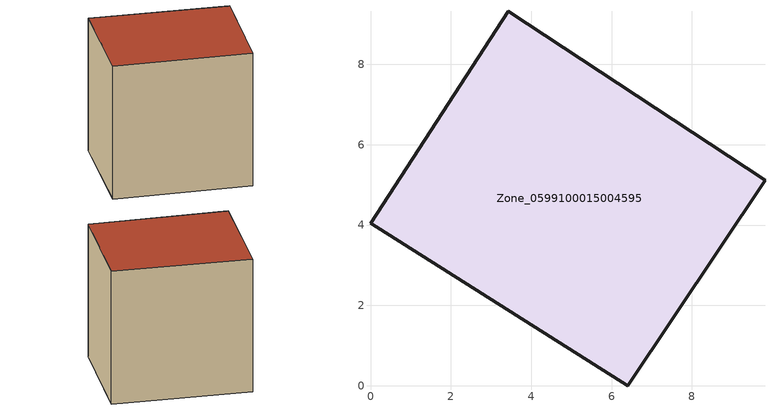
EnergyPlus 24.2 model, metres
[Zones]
Zone_0599100015004595
 floor ground (C_G): 3.43,9.32 9.82,5.12 6.41,0 0,4.05 z0.82
 wall outside (C_F): 9.82,5.12 3.43,9.32 0,4.05 6.41,0 9.82,5.12 z0.82:8.53
 roof outside (C_R): 0,4.05 6.41,0 9.82,5.12 3.43,9.32 z8.53
[BUILDING]
Pand.0599100015004595: North Axis=0; Terrain=City; Loads Convergence Tolerance Value=0.04; Temperature Convergence Tolerance Value=0.4; Solar Distribution=FullExterior; Maximum Number of Warmup Days=25; Minimum Number of Warmup Days=1
[Site:Location]
Rotterdam.The.Hague.AP_ZH_NLD Design_Conditions: Latitude=51.96; Longitude=4.45; Time Zone=1; Elevation=-4.5
[SITE:GROUNDTEMPERATURE:BUILDINGSURFACE]
18, 18, 18, 18, 18, 18, 18, 18, 18, 18, 18, 18
[MATERIAL] Thermal Absorptance=0.9; Solar Absorptance=0.7; Visible Absorptance=0.7
Name | Roughness | Thickness | Conductivity | Density | Specific Heat
G.TC.1965-1974 | MediumSmooth | 0.15 | 0.882353 | 540 | 1210
F.TC.1965-1974 | Rough | 0.3 | 0.697674 | 1920 | 840
R.TC.1965-1974 | MediumRough | 0.2 | 0.232558 | 1500 | 1000
[CONSTRUCTION]
C_G: G.TC.1965-1974
C_F: F.TC.1965-1974
C_R: R.TC.1965-1974
[ZONE]
Zone_0599100015004595: Type=1; Multiplier=1; Ceiling Height=Autocalculate; Volume=Autocalculate; Floor Area=autocalculate; Part of Total Floor Area=Yes
[ZONEINFILTRATION:DESIGNFLOWRATE]
Infil_Zone_0599100015004595: Zone or ZoneList or Space or SpaceList=Zone_0599100015004595; Schedule=AlwaysOn; Design Flow Rate Calculation Method=Flow/Area; Flow Rate per Floor Area=0.003; Constant Term Coefficient=1; Temperature Term Coefficient=0; Velocity Term Coefficient=0; Velocity Squared Term Coefficient=0
[HVACTEMPLATE:ZONE:IDEALLOADSAIRSYSTEM]
Zone_0599100015004595: Maximum Heating Supply Air Temperature=50; Minimum Cooling Supply Air Temperature=13; Maximum Heating Supply Air Humidity Ratio=0.0156; Minimum Cooling Supply Air Humidity Ratio=0.0077; Heating Limit=NoLimit; Cooling Limit=NoLimit; Dehumidification Control Type=ConstantSensibleHeatRatio; Cooling Sensible Heat Ratio=0.7; Dehumidification Setpoint=60; Humidification Control Type=None; Humidification Setpoint=30; Outdoor Air Method=None; Outdoor Air Flow Rate per Person=0.00944; Outdoor Air Flow Rate per Zone Floor Area=0; Outdoor Air Flow Rate per Zone=0; Demand Controlled Ventilation Type=None; Outdoor Air Economizer Type=NoEconomizer; Heat Recovery Type=None; Sensible Heat Recovery Effectiveness=0.7; Latent Heat Recovery Effectiveness=0.65
[ZONECONTROL:THERMOSTAT]
ThermostatControl_Zone_0599100015004595: Zone or ZoneList=Zone_0599100015004595; Control Type Schedule=DualSetpointControlType; Control 1=Thermostat_Zone_0599100015004595; Temperature Difference Between Cutout And Setpoint=0
[THERMOSTATSETPOINT:DUALSETPOINT]
Thermostat_Zone_0599100015004595: Heating Setpoint Temperature Schedule=HeatingSetpoint_Zone_0599100015004595; Cooling Setpoint Temperature Schedule=CoolingSetpoint_Zone_0599100015004595
[SCHEDULE:COMPACT]
HeatingSetpoint_Zone_0599100015004595: Through: 12/31, For: AllDays, Until: 24:00, 21
CoolingSetpoint_Zone_0599100015004595: Through: 12/31, For: AllDays, Until: 24:00, 24
DualSetpointControlType: Through: 12/31, For: AllDays, Until: 24:00, 4
AlwaysOn: Through: 12/31, For: AllDays, Until: 24:00, 1
